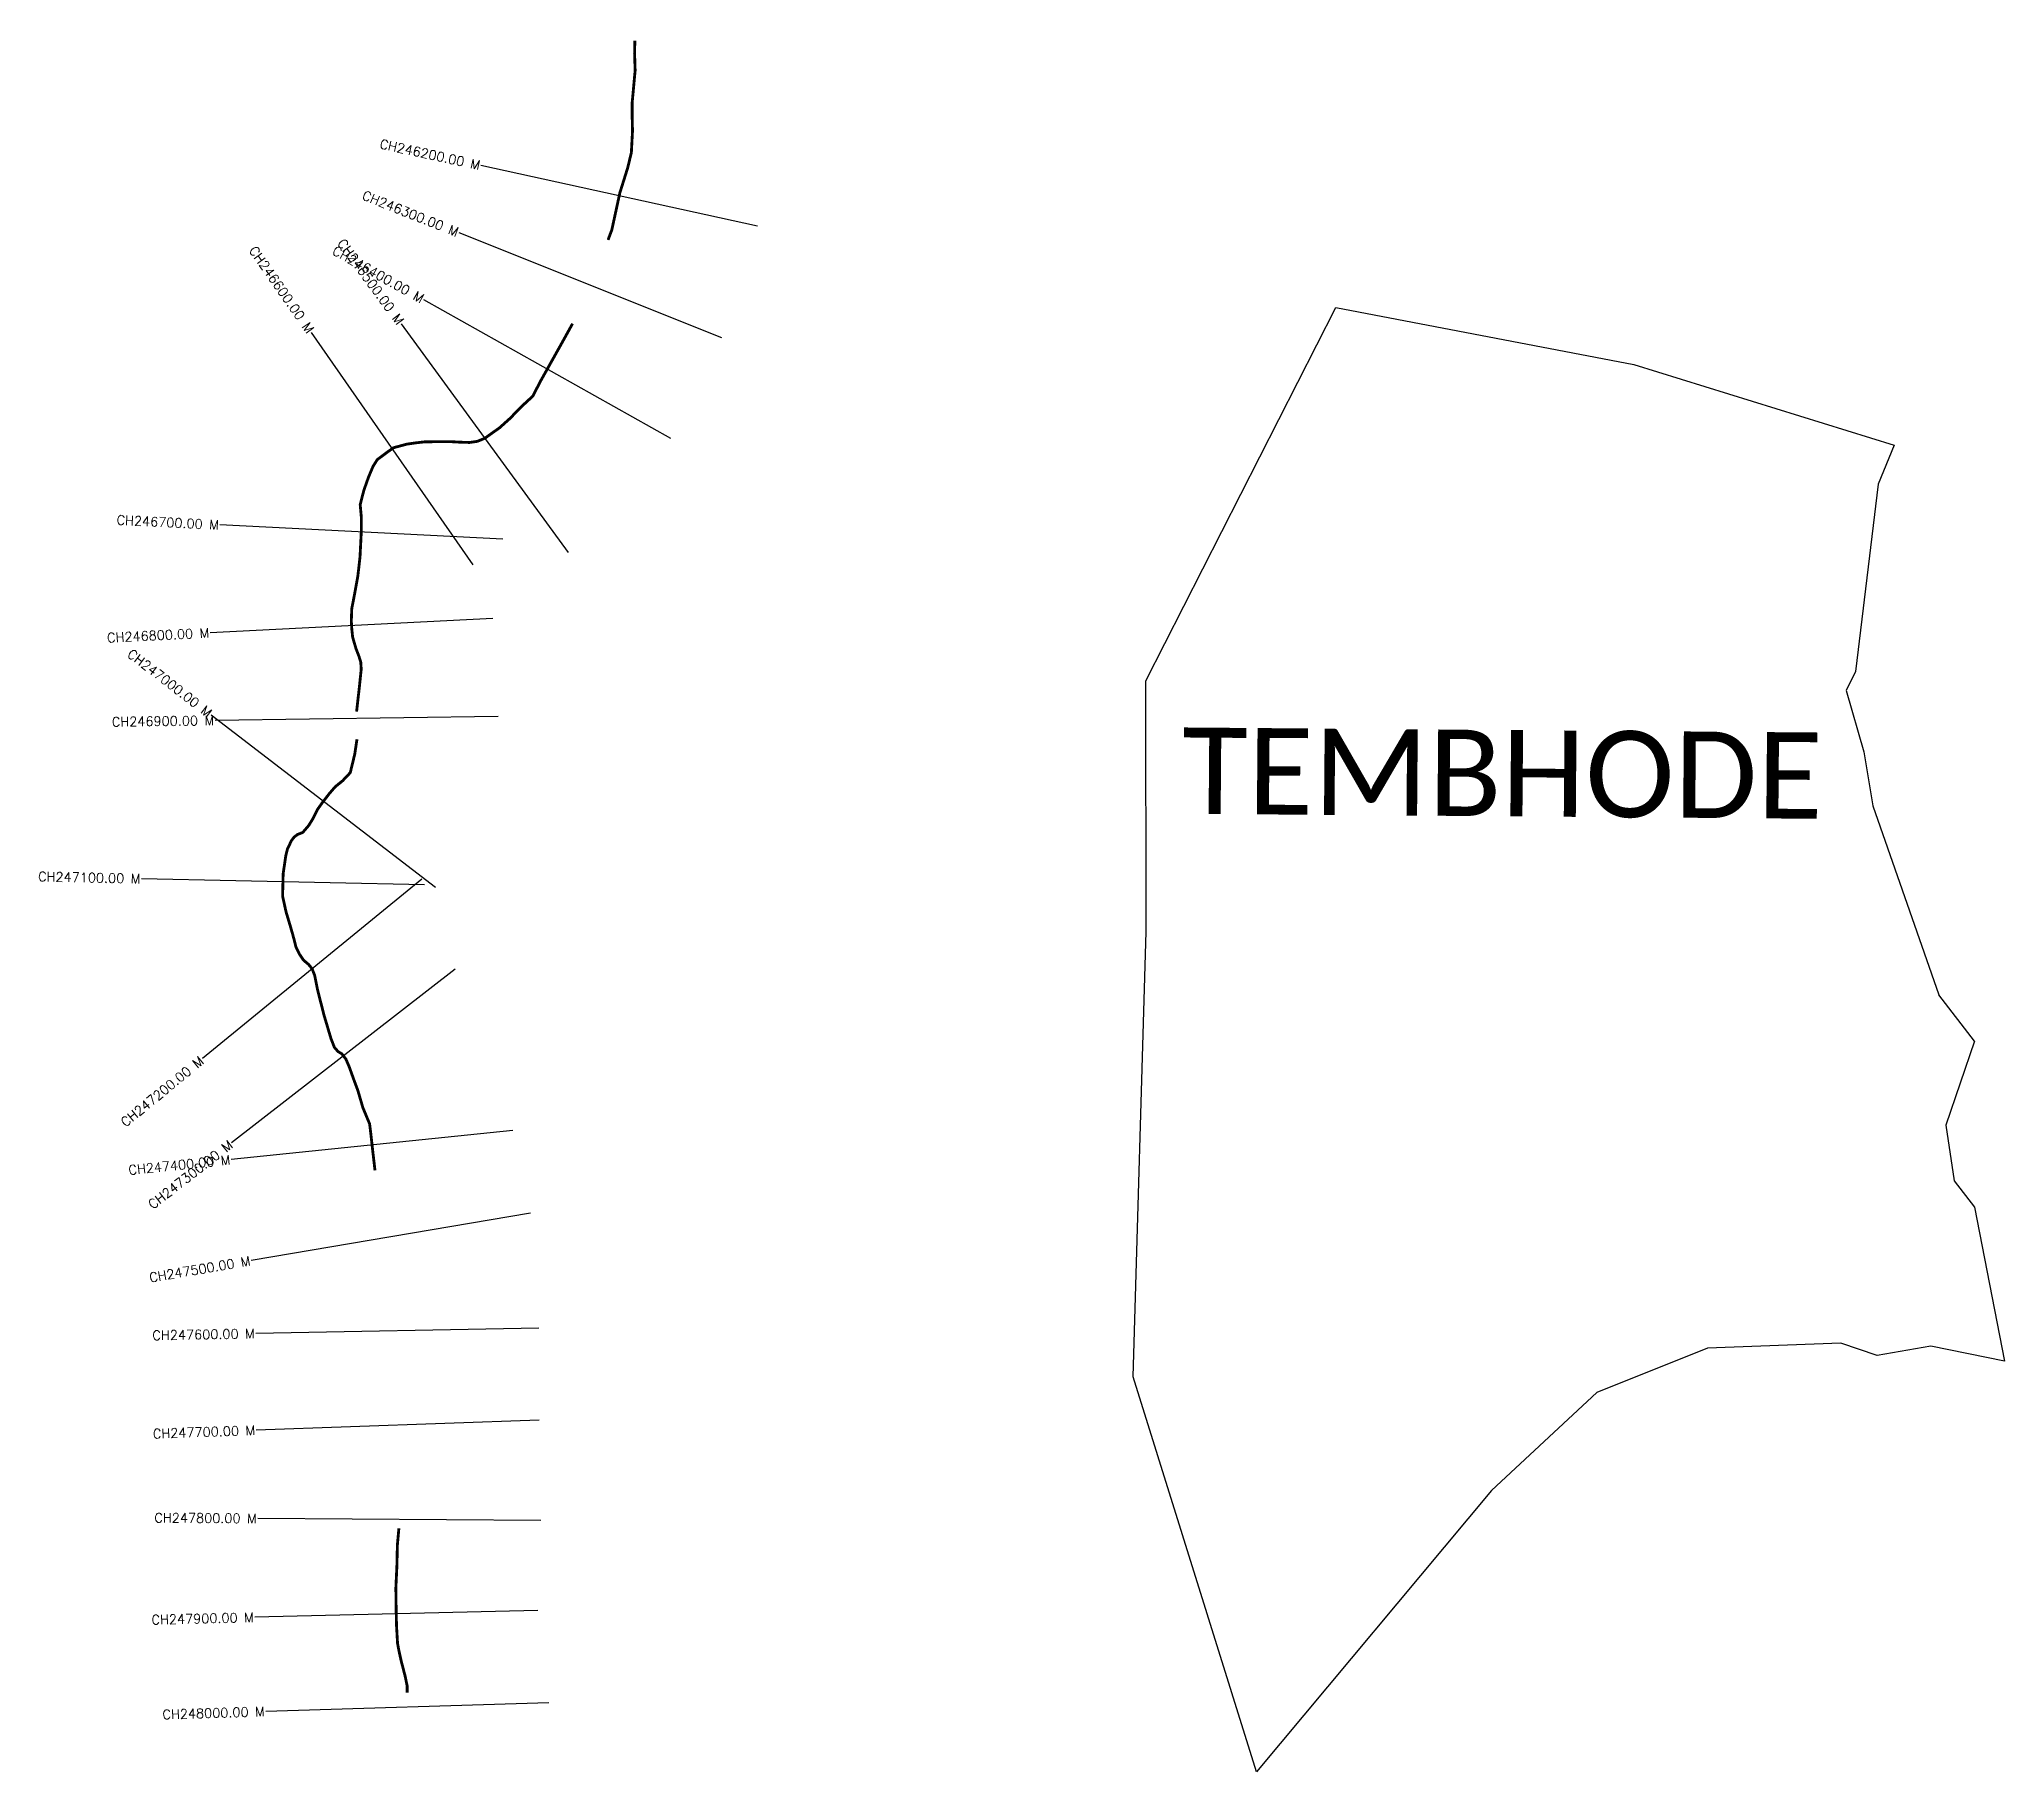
# Model space of a CAD drawing. Header units: metres. Extents: x 278110 to 280192, y 2044595 to 2046431.
import ezdxf
from ezdxf.enums import TextEntityAlignment as Align

# ---------------------------------------------------------------- set-up
doc = ezdxf.new("R2010")
doc.units = ezdxf.units.M
for name, color, linetype in [('CS', 134, 'Continuous'), ('CSMark', 6, 'Continuous'), ('NATURALLY PROTECTED', 3, 'Continuous'), ('village', 3, 'Continuous'), ('VILLAGE NAME', 250, 'Continuous')]:
    doc.layers.add(name, color=color, linetype=linetype)
doc.styles.get("Standard").update_dxf_attribs({"font": 'simplex.shx'})

msp = doc.modelspace()

# ---------------------------------------------------------------- linework, layer by layer
at = {"color": 3, "flags": 128}
msp.add_lwpolyline([(280159.8, 2045369.1), (280122, 2045418.2)], dxfattribs=at)
at = {"layer": 'CS'}
for p, q in [((278870.7, 2046232.9), (278577.6, 2046297)), ((278833, 2046114.4), (278554.4, 2046225.6)), ((278778.7, 2046007.9), (278517, 2046154.6)), ((278670.4, 2045887), (278493.5, 2046129.2)), ((278569.4, 2045874), (278398, 2046120.2)), ((278600.7, 2045901.3), (278301, 2045916.2)), ((278590.4, 2045817), (278290.8, 2045802)), ((278529.6, 2045532), (278291.8, 2045714.8)), ((278595.9, 2045713.3), (278296, 2045709.1)), ((278517.8, 2045534.7), (278217.9, 2045541.3)), ((278514.9, 2045540.9), (278282.7, 2045350.8)), ((278550.5, 2045445.5), (278313.5, 2045261.6)), ((278611.5, 2045274.6), (278313.1, 2045243.7)), ((278630, 2045186.9), (278334.3, 2045136.7)), ((278638.9, 2045065), (278339, 2045059.4)), ((278639.2, 2044967.4), (278339.4, 2044957)), ((278641.1, 2044861.1), (278341.1, 2044863.3)), ((278637.9, 2044766), (278338, 2044758.7)), ((278649.5, 2044668.1), (278349.6, 2044659))]:
    msp.add_line(p, q, dxfattribs=at)
at = {"layer": 'NATURALLY PROTECTED', "color": 2, "const_width": 3, "flags": 128}
for points in [[(278740.7, 2046429.3), (278740.4, 2046416), (278741, 2046397.8), (278738.4, 2046369.6), (278737.9, 2046364.2), (278737.8, 2046351.7), (278738.2, 2046333.5), (278737, 2046310.8), (278733.1, 2046294.6), (278724.8, 2046268.1), (278716.3, 2046228.9), (278712.3, 2046218.2)], [(278674.7, 2046129.5), (278663.3, 2046108.9), (278640.5, 2046068.1), (278632.6, 2046052.7), (278622.2, 2046043.1), (278608, 2046028.7), (278597.3, 2046019.1), (278587.4, 2046012.1), (278581.9, 2046008.1), (278573.9, 2046004.8), (278565.6, 2046003.6), (278555.3, 2046003.9), (278545, 2046004.5), (278532.5, 2046004.4), (278518.6, 2046004.3), (278507.9, 2046003.1), (278499, 2046001.8), (278485, 2045998), (278479.2, 2045993.9), (278467.8, 2045985.4), (278463.3, 2045978.2), (278458.5, 2045966.8), (278453.6, 2045952.9), (278449.7, 2045937.7), (278450.9, 2045924.5), (278450.9, 2045909.2), (278449.5, 2045882), (278447.2, 2045861.8), (278443.7, 2045842.6), (278440.8, 2045827.6), (278440.3, 2045814.4), (278440.8, 2045806.1), (278441.7, 2045797.3), (278445.3, 2045785), (278448.4, 2045777), (278450.3, 2045770.9), (278450.8, 2045763.3), (278448.9, 2045745.1), (278445.9, 2045718.4)], [(278446.3, 2045689.1), (278443.9, 2045673.1), (278439.2, 2045653.7), (278431.1, 2045645.1), (278423.3, 2045638.8), (278417, 2045631.5), (278409.3, 2045621.5), (278404.6, 2045614.9), (278402, 2045609.7), (278399.3, 2045604.4), (278395.1, 2045597.6), (278388.9, 2045590.4), (278383.2, 2045588.1), (278379.7, 2045585.4), (278376.9, 2045581.7), (278372.6, 2045572.7), (278371, 2045566.3), (278368.1, 2045546.7), (278367.5, 2045522.9), (278371.2, 2045506), (278375.2, 2045492.7), (278378.4, 2045481.7), (278381.7, 2045468.9), (278385.2, 2045461.6), (278389.7, 2045455), (278395.1, 2045450.4), (278398.8, 2045445.8), (278401.5, 2045438.8), (278404.5, 2045423.7), (278411.5, 2045396.3), (278418.8, 2045371.8), (278422.4, 2045362.6), (278426.2, 2045358.2), (278430.3, 2045355.7), (278434.5, 2045350.3), (278438, 2045342.2), (278443, 2045328.3), (278447.2, 2045317), (278452.6, 2045298.6), (278459.7, 2045281.5), (278461.3, 2045268.3), (278462.7, 2045255.4), (278465.4, 2045232.2)], [(278490.7, 2044852.9), (278489.1, 2044835.2), (278488.6, 2044813.1), (278487.5, 2044789.6), (278487.8, 2044766.8), (278488.2, 2044749.7), (278489.3, 2044730.9), (278490.9, 2044722.5), (278493.1, 2044712.6), (278497.3, 2044696.4), (278499.5, 2044685.8), (278499.5, 2044678.7)]]:
    msp.add_lwpolyline(points, dxfattribs=at)
at = {"layer": 'village', "color": 3}
for points in [[(280138.5, 2045221.3, 0), (280159.9, 2045193.1, 0), (280191.9, 2045030, 0), (280113.6, 2045046.1, 0), (280057, 2045036, 0), (280018.5, 2045049.1, 0), (279877.2, 2045043.7, 0), (279760, 2044996.8, 0), (279648.2, 2044893, 0), (279399.2, 2044595, 0), (279268.7, 2045013.6, 0), (279282.4, 2045485.5, 0), (279281.9, 2045751, 0), (279483.2, 2046146.5, 0), (279799, 2046086.3, 0), (280074.7, 2046000.6, 0), (280057.9, 2045959.3, 0), (280033.9, 2045760.8, 0), (280024, 2045740.6, 0), (280042.6, 2045675.9, 0), (280052.1, 2045618.7, 0), (280122, 2045418.2, 0)], [(280159.8, 2045369.1, 0), (280129.6, 2045280.1, 0), (280138.5, 2045221.3, 0)]]:
    msp.add_polyline3d(points, dxfattribs=at)

# ---------------------------------------------------------------- texts
at = {"layer": 'CSMark'}
for s, rotation, p in [('CH246200.00 M', 347.6697, (278576.7, 2046297.2)), ('CH246300.00 M', 338.2345, (278553.4, 2046226)), ('CH246500.00 M', 306.1455, (278492.9, 2046130.1)), ('CH246600.00 M', 304.8411, (278397.4, 2046121)), ('CH246400.00 M', 330.7383, (278516.1, 2046155.1)), ('CH246700.00 M', 357.1475, (278300, 2045916.2)), ('CH246800.00 M', 2.8641, (278289.8, 2045802)), ('CH247000.00 M', 322.4481, (278291, 2045715.4)), ('CH246900.00 M', 0.803, (278295, 2045709.1)), ('CH247100.00 M', 358.7437, (278216.9, 2045541.3)), ('CH247200.00 M', 39.303, (278281.9, 2045350.2)), ('CH247300.00 M', 37.8068, (278312.7, 2045261)), ('CH247400.00 M', 5.9074, (278312.1, 2045243.6)), ('CH247500.00 M', 9.633, (278333.3, 2045136.6)), ('CH247600.00 M', 1.065, (278338, 2045059.4)), ('CH247700.00 M', 1.9939, (278338.4, 2044956.9)), ('CH247800.00 M', 359.5718, (278340.1, 2044863.4)), ('CH247900.00 M', 1.3931, (278337, 2044758.7)), ('CH248000.00 M', 1.7489, (278348.6, 2044658.9))]:
    msp.add_text(s, height=10, rotation=rotation, dxfattribs=at).set_placement(p, align=Align.MIDDLE_RIGHT)
at = {"layer": 'VILLAGE NAME', "insert": (279320.9, 2045701.6), "char_height": 91.425, "attachment_point": 1, "rotation": 359.5442}
msp.add_mtext_dynamic_manual_height_columns('{\\fCalibri|b0|i0|c0|p34;TEMBHODE}', width=798.716, gutter_width=457.1, heights=[0], dxfattribs=at)

doc.saveas('drawing.dxf')
